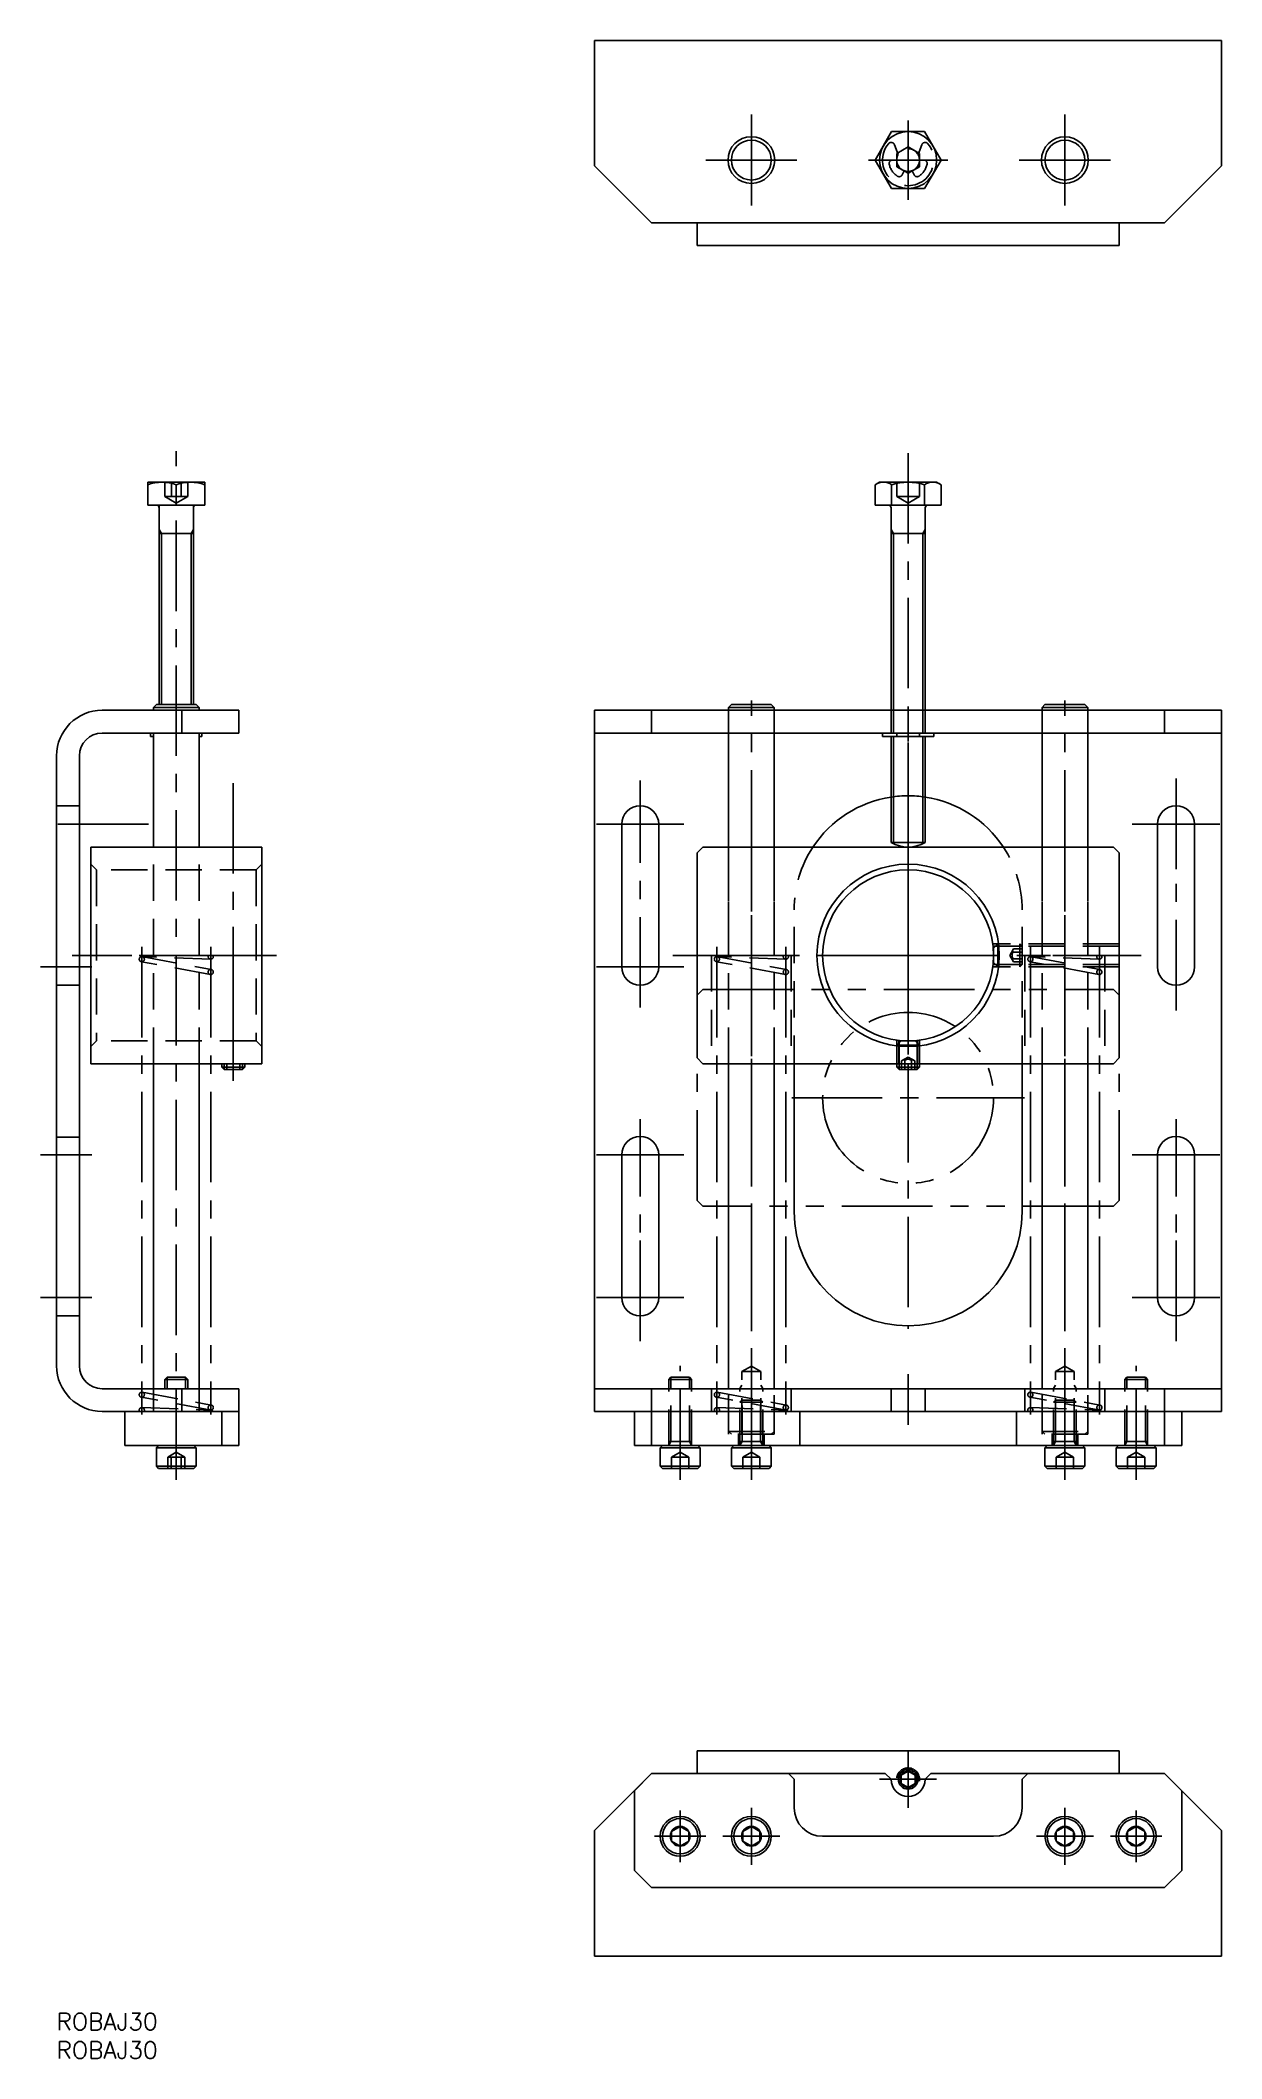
# Model space of a CAD drawing. Extents: x -3 to 204, y -8 to 346.
import ezdxf

# ---------------------------------------------------------------- set-up
doc = ezdxf.new("R2010")
doc.units = 0
doc.header["$LTSCALE"] = 0.5
for name, pattern in [('CENTER', [50.8, 31.75, -6.35, 6.35, -6.35]), ('DASHED', [19.05, 12.7, -6.35]), ('PHANTOM', [63.5, 31.75, -6.35, 6.35, -6.35, 6.35, -6.35])]:
    doc.linetypes.add(name, pattern=pattern)
for name, color, linetype in [('MSM_CENTER', 1, 'CENTER'), ('MSM_CONTINUOUS', 7, 'CONTINUOUS'), ('MSM_DASHED', 4, 'DASHED'), ('MSM_IMAGINARY', 6, 'PHANTOM'), ('MSM_NARROW', 5, 'CONTINUOUS'), ('MSM_PART_NUMBER', 7, 'CONTINUOUS')]:
    doc.layers.add(name, color=color, linetype=linetype)
doc.styles.get("Standard").update_dxf_attribs({"font": 'txt.shx', "height": 3, "bigfont": 'bigfont.shx'})

# ---------------------------------------------------------------- blocks, each defined once
blk = doc.blocks.new('*U4')
at = {"layer": 'MSM_PART_NUMBER'}
blk.add_text('ROBAJ30', height=3, dxfattribs=at).set_placement((0, -3))
blk = doc.blocks.new('*U5')
at = {"layer": 'MSM_PART_NUMBER'}
blk.add_text('ROBAJ30', height=3, dxfattribs=at).set_placement((0, -8))

msp = doc.modelspace()

# ---------------------------------------------------------------- linework, layer by layer
at = {"layer": 'MSM_CENTER'}
for p, q in [((121.89, 325.04), (121.89, 333.04)), ((176.89, 325.04), (176.89, 333.04)), ((149.39, 331.99), (149.39, 318.08)), ((149.39, 319.54), (149.39, 329.25)), ((121.89, 325.04), (113.89, 325.04)), ((121.89, 325.04), (129.89, 325.04)), ((121.89, 325.04), (121.89, 317.04)), ((156.34, 325.04), (142.44, 325.04)), ((154.89, 325.04), (143.89, 325.04)), ((144.39, 325.04), (147.66, 325.04)), ((149.39, 320.04), (149.39, 323.31)), ((176.89, 325.04), (168.89, 325.04)), ((176.89, 325.04), (184.89, 325.04)), ((176.89, 325.04), (176.89, 317.04)), ((21, 93.53), (21, 273.99)), ((149.39, 273.65), (149.39, 203.27)), ((121.89, 100.53), (121.89, 230.21)), ((176.89, 100.53), (176.89, 230.21)), ((149.39, 226), (149.39, 223.06)), ((102.39, 176.36), (102.39, 216.2)), ((196.39, 216.53), (196.39, 200.53)), ((31, 215.75), (31, 165.08)), ((102.39, 208.53), (102.39, 214.78)), ((149.39, 215.75), (149.39, 165.08)), ((196.39, 208.53), (196.39, 214.78)), ((121.89, 209.1), (121.89, 162.52)), ((176.89, 209.1), (176.89, 162.52)), ((16.1, 208.53), (-2.85, 208.53)), ((94.72, 208.53), (110.06, 208.53)), ((102.39, 208.53), (102.39, 202.28)), ((149.39, 185.53), (149.39, 206.32)), ((188.72, 208.53), (204.06, 208.53)), ((196.39, 208.53), (196.39, 202.28)), ((196.39, 175.86), (196.39, 201.2)), ((31, 190.53), (31, 180.53)), ((31, 190.53), (31, 180.53)), ((38.59, 185.53), (2.76, 185.53)), ((149.39, 185.53), (106.75, 185.53)), ((121.89, 186.45), (121.89, 105.72)), ((149.39, 185.53), (133.89, 185.53)), ((149.39, 185.53), (149.39, 162.87)), ((149.39, 185.53), (190.25, 185.53)), ((176.89, 186.45), (176.89, 105.72)), ((6.17, 183.53), (-2.85, 183.53)), ((94.72, 183.53), (110.06, 183.53)), ((31, 176.41), (31, 163.53)), ((149.39, 165.08), (149.39, 120.04)), ((128.96, 160.53), (169.82, 160.53)), ((102.39, 150.53), (102.39, 156.78)), ((102.39, 117.86), (102.39, 156.78)), ((196.39, 150.53), (196.39, 156.78)), ((196.39, 117.86), (196.39, 156.78)), ((6.17, 150.53), (-2.85, 150.53)), ((94.72, 150.53), (110.06, 150.53)), ((188.72, 150.53), (204.06, 150.53)), ((102.39, 135.53), (102.39, 129.28)), ((196.39, 135.53), (196.39, 129.28)), ((6.17, 125.53), (-2.85, 125.53)), ((94.72, 125.53), (110.06, 125.53)), ((188.72, 125.53), (204.06, 125.53)), ((109.39, 93.53), (109.39, 113.53)), ((121.89, 93.53), (121.89, 116.53)), ((176.89, 93.53), (176.89, 116.53)), ((189.39, 93.53), (189.39, 113.53)), ((149.39, 112.06), (149.39, 103.16)), ((109.39, 106.34), (109.39, 98.62)), ((121.89, 106.6), (121.89, 98.29)), ((189.39, 106.34), (189.39, 98.62)), ((26.5, 99.53), (15.5, 99.53)), ((114.89, 99.53), (103.89, 99.53)), ((127.39, 99.53), (116.39, 99.53)), ((182.39, 99.53), (171.39, 99.53)), ((194.89, 99.53), (183.89, 99.53)), ((149.39, 46), (149.39, 36)), ((144.39, 41), (154.39, 41)), ((109.39, 35.52), (109.39, 26.48)), ((121.89, 36), (121.89, 26)), ((176.89, 36), (176.89, 26)), ((189.39, 35.52), (189.39, 26.48)), ((113.91, 31), (104.87, 31)), ((126.89, 31), (116.89, 31)), ((144.39, 31), (147.66, 31)), ((181.89, 31), (171.89, 31)), ((193.91, 31), (184.87, 31))]:
    msp.add_line(p, q, dxfattribs=at)
at = {"layer": 'MSM_CENTER', "color": 1, "linetype": 'CENTER'}
for p, q in [((14.95, 187), (14.95, 104.99)), ((27.05, 187), (27.05, 104.99)), ((115.84, 187), (115.84, 104.99)), ((127.94, 187), (127.94, 104.99)), ((170.84, 187), (170.84, 104.99)), ((182.94, 187), (182.94, 104.99))]:
    msp.add_line(p, q, dxfattribs=at)
at = {"layer": 'MSM_CONTINUOUS'}
for p, q in [((94.39, 346.04), (204.39, 346.04)), ((94.39, 324.04), (94.39, 346.04)), ((204.39, 346.04), (204.39, 324.04)), ((146.5, 330.04), (143.62, 325.04)), ((152.28, 330.04), (146.5, 330.04)), ((155.16, 325.04), (152.28, 330.04)), ((149.39, 327.35), (147.39, 326.19)), ((147.39, 326.19), (147.39, 323.88)), ((151.39, 326.19), (149.39, 327.35)), ((151.39, 323.88), (151.39, 326.19)), ((104.39, 314.04), (94.39, 324.04)), ((143.62, 325.04), (146.5, 320.04)), ((147.39, 323.88), (149.39, 322.73)), ((149.39, 322.73), (151.39, 323.88)), ((152.28, 320.04), (155.16, 325.04)), ((204.39, 324.04), (194.39, 314.04)), ((146.5, 320.04), (152.28, 320.04)), ((104.39, 314.04), (194.39, 314.04)), ((112.39, 310.04), (112.39, 314.04)), ((186.39, 314.04), (186.39, 310.04)), ((112.39, 310.04), (186.39, 310.04)), ((16, 268.53), (26, 268.53)), ((16, 264.53), (16, 268.53)), ((21, 268.09), (21, 264.53)), ((26, 268.53), (26, 264.53)), ((144.39, 268.53), (143.62, 268.09)), ((143.62, 268.09), (143.62, 264.53)), ((144.39, 268.53), (154.39, 268.53)), ((146.5, 268.09), (146.5, 264.53)), ((152.28, 268.09), (152.28, 264.53)), ((154.39, 268.53), (155.16, 268.09)), ((155.16, 268.09), (155.16, 264.53)), ((16, 264.53), (26, 264.53)), ((18, 264.53), (18, 229.53)), ((24, 264.53), (24, 229.53)), ((143.62, 264.53), (155.16, 264.53)), ((146.39, 264.03), (146.39, 228.53)), ((152.39, 264.03), (152.39, 228.53)), ((18, 259.53), (24, 259.53)), ((146.39, 259.53), (152.39, 259.53)), ((8, 228.53), (32, 228.53)), ((17, 229.03), (17.5, 229.53)), ((17, 229.03), (25, 229.03)), ((17, 228.53), (17, 229.03)), ((17.5, 229.53), (24.5, 229.53)), ((24, 228.53), (18, 228.53)), ((19.25, 229.53), (19.25, 229.53)), ((21, 229.53), (21, 229.53)), ((22, 228.53), (22, 224.53)), ((24.5, 229.53), (25, 229.03)), ((25, 228.53), (25, 229.03)), ((32, 228.53), (32, 224.53)), ((94.39, 228.53), (94.39, 105.53)), ((204.39, 228.53), (94.39, 228.53)), ((104.39, 228.53), (104.39, 224.53)), ((117.89, 229.03), (118.39, 229.53)), ((117.89, 229.03), (125.89, 229.03)), ((117.89, 228.53), (117.89, 229.03)), ((118.39, 229.53), (125.39, 229.53)), ((120.14, 229.53), (120.14, 229.53)), ((121.89, 229.53), (121.89, 229.53)), ((125.39, 229.53), (125.89, 229.03)), ((125.89, 228.53), (125.89, 229.03)), ((152.39, 228.53), (146.39, 228.53)), ((172.89, 229.03), (173.39, 229.53)), ((172.89, 229.03), (180.89, 229.03)), ((172.89, 228.53), (172.89, 229.03)), ((173.39, 229.53), (180.39, 229.53)), ((175.14, 229.53), (175.14, 229.53)), ((176.89, 229.53), (176.89, 229.53)), ((180.39, 229.53), (180.89, 229.03)), ((180.89, 228.53), (180.89, 229.03)), ((194.39, 228.53), (194.39, 224.53)), ((204.39, 228.53), (204.39, 105.53)), ((8, 224.53), (32, 224.53)), ((16.49, 224.53), (16.49, 223.93)), ((16.49, 223.93), (17, 223.93)), ((17, 204.53), (17, 224.53)), ((25, 204.53), (25, 224.53)), ((25.5, 223.93), (25, 223.93)), ((25.5, 224.53), (25.5, 223.93)), ((204.39, 224.53), (94.39, 224.53)), ((117.89, 204.53), (117.89, 224.53)), ((125.89, 204.53), (125.89, 224.53)), ((144.89, 224.53), (144.89, 223.93)), ((144.89, 223.93), (153.89, 223.93)), ((146.39, 223.93), (146.39, 205.34)), ((152.39, 223.93), (152.39, 205.34)), ((153.89, 224.53), (153.89, 223.93)), ((172.89, 204.53), (172.89, 224.53)), ((180.89, 204.53), (180.89, 224.53)), ((0, 113.53), (0, 220.53)), ((4, 113.52), (4, 220.53)), ((99.14, 208.53), (99.14, 183.53)), ((105.64, 208.53), (105.64, 183.53)), ((193.14, 208.53), (193.14, 183.53)), ((199.64, 208.53), (199.64, 183.53)), ((6, 204.53), (6, 166.53)), ((36, 204.53), (6, 204.53)), ((36, 166.53), (36, 204.53)), ((36, 166.53), (36, 204.53)), ((112.39, 203.53), (113.39, 204.53)), ((112.39, 167.53), (112.39, 203.53)), ((113.39, 204.53), (185.39, 204.53)), ((146.39, 205.34), (152.39, 205.34)), ((186.39, 203.53), (185.39, 204.53)), ((186.39, 167.53), (186.39, 203.53)), ((36, 166.53), (6, 166.53)), ((17, 109.52), (17, 166.53)), ((25, 109.52), (25, 166.53)), ((29, 165.93), (29, 166.53)), ((29.4, 165.53), (29.4, 166.53)), ((29.85, 166.53), (29.85, 165.53)), ((31, 165.53), (31, 166.53)), ((32.15, 166.53), (32.15, 165.53)), ((32.6, 165.53), (32.6, 166.53)), ((33, 165.93), (33, 166.53)), ((113.39, 166.53), (112.39, 167.53)), ((185.39, 166.53), (113.39, 166.53)), ((117.89, 109.52), (117.89, 166.53)), ((125.89, 109.52), (125.89, 166.53)), ((129.39, 166.53), (129.39, 140.53)), ((147.39, 165.93), (147.39, 166.53)), ((147.79, 165.53), (147.79, 166.53)), ((148.24, 166.53), (148.24, 165.53)), ((148.81, 165.53), (148.81, 166.53)), ((149.97, 165.53), (149.97, 166.53)), ((150.55, 166.53), (150.55, 165.53)), ((150.99, 165.53), (150.99, 166.53)), ((151.39, 165.93), (151.39, 166.53)), ((169.39, 166.53), (169.39, 140.53)), ((172.89, 109.52), (172.89, 166.53)), ((180.89, 109.52), (180.89, 166.53)), ((186.39, 167.53), (185.39, 166.53)), ((29, 165.93), (33, 165.93)), ((29, 165.93), (29.4, 165.53)), ((29.4, 165.53), (32.6, 165.53)), ((33, 165.93), (32.6, 165.53)), ((147.39, 165.93), (151.39, 165.93)), ((147.39, 165.93), (147.79, 165.53)), ((147.79, 165.53), (150.99, 165.53)), ((151.39, 165.93), (150.99, 165.53)), ((99.14, 150.53), (99.14, 125.53)), ((105.64, 150.53), (105.64, 125.53)), ((193.14, 150.53), (193.14, 125.53)), ((199.64, 150.53), (199.64, 125.53)), ((19, 111.15), (19.38, 111.53)), ((19, 109.52), (19, 111.15)), ((23, 111.15), (19, 111.15)), ((22.62, 111.53), (19.38, 111.53)), ((22.62, 111.53), (23, 111.15)), ((23, 109.52), (23, 111.15)), ((107.39, 111.15), (107.77, 111.53)), ((107.39, 109.52), (107.39, 111.15)), ((111.39, 111.15), (107.39, 111.15)), ((111.01, 111.53), (107.77, 111.53)), ((111.01, 111.53), (111.39, 111.15)), ((111.39, 109.52), (111.39, 111.15)), ((187.77, 111.53), (187.39, 111.15)), ((187.39, 109.52), (187.39, 111.15)), ((187.39, 111.15), (191.39, 111.15)), ((187.77, 111.53), (191.01, 111.53)), ((191.39, 111.15), (191.01, 111.53)), ((191.39, 109.52), (191.39, 111.15)), ((8, 109.52), (32, 109.52)), ((22, 109.52), (22, 105.53)), ((32, 109.52), (32, 99.53)), ((204.39, 109.52), (94.39, 109.52)), ((104.39, 109.52), (104.39, 99.53)), ((146.39, 109.52), (146.39, 105.53)), ((152.39, 109.52), (152.39, 105.53)), ((194.39, 109.52), (194.39, 99.53)), ((8, 105.53), (32, 105.53)), ((12, 105.53), (12, 99.53)), ((29, 105.53), (29, 99.53)), ((204.39, 105.53), (94.39, 105.53)), ((101.39, 99.53), (101.39, 105.53)), ((130.39, 105.53), (130.39, 99.53)), ((168.39, 105.53), (168.39, 99.53)), ((197.39, 99.53), (197.39, 105.53)), ((12, 99.53), (32, 99.53)), ((17.9, 99.53), (17.5, 99.13)), ((17.5, 99.13), (24.5, 99.13)), ((17.5, 95.93), (17.5, 99.13)), ((24.5, 99.13), (24.1, 99.53)), ((24.5, 95.93), (24.5, 99.13)), ((101.39, 99.53), (197.39, 99.53)), ((106.29, 99.53), (105.89, 99.13)), ((105.89, 99.13), (112.89, 99.13)), ((105.89, 95.93), (105.89, 99.13)), ((112.89, 99.13), (112.49, 99.53)), ((112.89, 95.93), (112.89, 99.13)), ((118.79, 99.53), (118.39, 99.13)), ((118.39, 99.13), (125.39, 99.13)), ((118.39, 95.93), (118.39, 99.13)), ((125.39, 99.13), (124.99, 99.53)), ((125.39, 95.93), (125.39, 99.13)), ((173.79, 99.53), (173.39, 99.13)), ((173.39, 99.13), (180.39, 99.13)), ((173.39, 95.93), (173.39, 99.13)), ((180.39, 99.13), (179.99, 99.53)), ((180.39, 95.93), (180.39, 99.13)), ((186.29, 99.53), (185.89, 99.13)), ((185.89, 99.13), (192.89, 99.13)), ((185.89, 95.93), (185.89, 99.13)), ((192.89, 99.13), (192.49, 99.53)), ((192.89, 95.93), (192.89, 99.13)), ((17.5, 95.93), (24.5, 95.93)), ((17.9, 95.53), (17.5, 95.93)), ((24.5, 95.93), (24.1, 95.53)), ((105.89, 95.93), (112.89, 95.93)), ((106.29, 95.53), (105.89, 95.93)), ((112.89, 95.93), (112.49, 95.53)), ((118.39, 95.93), (125.39, 95.93)), ((118.79, 95.53), (118.39, 95.93)), ((125.39, 95.93), (124.99, 95.53)), ((173.39, 95.93), (180.39, 95.93)), ((173.79, 95.53), (173.39, 95.93)), ((180.39, 95.93), (179.99, 95.53)), ((185.89, 95.93), (192.89, 95.93)), ((186.29, 95.53), (185.89, 95.93)), ((192.89, 95.93), (192.49, 95.53)), ((17.9, 95.53), (24.1, 95.53)), ((106.29, 95.53), (112.49, 95.53)), ((118.79, 95.53), (124.99, 95.53)), ((173.79, 95.53), (179.99, 95.53)), ((186.29, 95.53), (192.49, 95.53)), ((112.39, 42), (112.39, 46)), ((112.39, 46), (186.39, 46)), ((186.39, 46), (186.39, 42)), ((104.39, 42), (94.39, 32)), ((101.39, 39), (104.39, 42)), ((101.39, 25), (101.39, 39)), ((104.39, 42), (145.39, 42)), ((128.39, 42), (104.39, 42)), ((129.39, 41), (128.39, 42)), ((129.39, 36), (129.39, 41)), ((146.39, 41), (145.39, 42)), ((149.39, 42.44), (148.14, 41.72)), ((148.14, 41.72), (148.14, 40.28)), ((148.14, 40.28), (149.39, 39.56)), ((150.64, 41.72), (149.39, 42.44)), ((149.39, 39.56), (150.64, 40.28)), ((150.64, 40.28), (150.64, 41.72)), ((152.39, 41), (153.37, 42)), ((153.37, 42), (194.39, 42)), ((169.39, 41), (170.39, 42)), ((169.39, 36), (169.39, 41)), ((194.39, 42), (170.39, 42)), ((204.39, 32), (194.39, 42)), ((197.39, 39), (194.39, 42)), ((197.39, 25), (197.39, 39)), ((94.39, 32), (94.39, 10)), ((109.39, 32.73), (107.89, 31.87)), ((107.89, 31.87), (107.89, 30.13)), ((110.89, 31.87), (109.39, 32.73)), ((110.89, 30.13), (110.89, 31.87)), ((121.89, 32.73), (120.39, 31.87)), ((120.39, 31.87), (120.39, 30.13)), ((123.39, 31.87), (121.89, 32.73)), ((123.39, 30.13), (123.39, 31.87)), ((176.89, 32.73), (175.39, 31.87)), ((175.39, 31.87), (175.39, 30.13)), ((178.39, 31.87), (176.89, 32.73)), ((178.39, 30.13), (178.39, 31.87)), ((189.39, 32.73), (187.89, 31.87)), ((187.89, 31.87), (187.89, 30.13)), ((190.89, 31.87), (189.39, 32.73)), ((190.89, 30.13), (190.89, 31.87)), ((204.39, 10), (204.39, 32)), ((107.89, 30.13), (109.39, 29.27)), ((109.39, 29.27), (110.89, 30.13)), ((120.39, 30.13), (121.89, 29.27)), ((121.89, 29.27), (123.39, 30.13)), ((164.39, 31), (134.39, 31)), ((175.39, 30.13), (176.89, 29.27)), ((176.89, 29.27), (178.39, 30.13)), ((187.89, 30.13), (189.39, 29.27)), ((189.39, 29.27), (190.89, 30.13)), ((104.39, 22), (101.39, 25)), ((194.39, 22), (197.39, 25)), ((194.39, 22), (104.39, 22)), ((94.39, 10), (204.39, 10))]:
    msp.add_line(p, q, dxfattribs=at)
for centre, radius in [((149.39, 325.04), 5), ((121.89, 325.04), 4.1), ((121.89, 325.04), 3.5), ((176.89, 325.04), 4.1), ((176.89, 325.04), 3.5), ((149.39, 185.53), 16), ((149.39, 185.53), 15), ((149.39, 41), 1.73), ((149.39, 41), 1.44), ((109.39, 31), 3.5), ((109.39, 31), 3.1), ((109.39, 31), 1.73), ((121.89, 31), 3.5), ((121.89, 31), 3.1), ((121.89, 31), 1.73), ((176.89, 31), 3.5), ((176.89, 31), 3.1), ((176.89, 31), 1.73), ((189.39, 31), 3.5), ((189.39, 31), 3.1), ((189.39, 31), 1.73)]:
    msp.add_circle(centre, radius, dxfattribs=at)
for centre, radius, start, end in [((18.5, 261.31), 7.22, 69.7438, 110.2562), ((23.5, 261.31), 7.22, 69.7438, 110.2562), ((145.06, 265.98), 2.56, 55.6073, 124.3926), ((149.39, 258.98), 9.55, 72.412, 107.588), ((153.72, 265.98), 2.56, 55.6074, 124.3927), ((17.5, 264.03), 0.5, 0, 90), ((24.5, 264.03), 0.5, 90, 180), ((145.89, 264.03), 0.5, 0, 90), ((152.89, 264.03), 0.5, 90, 180), ((8, 220.53), 8, 90, 180), ((8, 220.53), 4, 90, 180), ((149.39, 193.53), 20, 98.6269, 146.633), ((149.39, 193.53), 20, 33.367, 81.3731), ((102.39, 208.53), 3.25, 0, 180), ((196.39, 208.53), 3.25, 0, 180), ((149.39, 210.53), 6, 240, 300), ((149.39, 210.53), 6, 240, 300), ((102.39, 183.53), 3.25, 180, 0), ((102.39, 183.53), 3.25, 180, 0), ((196.39, 183.53), 3.25, 180, 0), ((196.39, 183.53), 3.25, 180, 0), ((102.39, 150.53), 3.25, 0, 180), ((196.39, 150.53), 3.25, 0, 180), ((149.39, 140.53), 20, 180, 0), ((102.39, 125.53), 3.25, 180, 0), ((102.39, 125.53), 3.25, 180, 0), ((196.39, 125.53), 3.25, 180, 0), ((196.39, 125.53), 3.25, 180, 0), ((8, 113.53), 8, 180, 270), ((8, 113.52), 4, 180, 270), ((149.39, 41), 3, 180, 0), ((134.39, 36), 5, 180, 270), ((164.39, 36), 5, 270, 0)]:
    msp.add_arc(centre, radius, start, end, dxfattribs=at)
at = {"layer": 'MSM_DASHED'}
for p, q in [((147.64, 326), (147.01, 327.72)), ((151.14, 326), (151.78, 327.72)), ((151.3, 326.43), (151.3, 326.43)), ((151.46, 326.86), (151.46, 326.86)), ((147.39, 325.04), (146.66, 325.04)), ((148.36, 322.46), (148.69, 323.16)), ((150.09, 323.16), (150.42, 322.46)), ((152.13, 325.04), (151.39, 325.04)), ((19, 268.53), (19, 266.03)), ((19, 266.03), (23, 266.03)), ((19, 266.03), (21, 264.88)), ((20.14, 266.03), (20.14, 268.53)), ((23, 266.03), (21, 264.88)), ((21.88, 266.03), (21.88, 268.53)), ((23, 268.53), (23, 266.03)), ((147.39, 268.53), (147.39, 266.03)), ((147.39, 266.03), (151.39, 266.03)), ((147.39, 266.03), (149.39, 264.88)), ((149.39, 268.53), (149.39, 266.03)), ((151.39, 266.03), (149.39, 264.88)), ((151.39, 268.53), (151.39, 266.03)), ((117.89, 224.53), (117.89, 228.53)), ((125.89, 224.53), (125.89, 228.53)), ((146.39, 228.53), (146.39, 224.53)), ((146.8, 228.53), (146.8, 224.53)), ((151.98, 228.53), (151.98, 224.53)), ((152.39, 228.53), (152.39, 224.53)), ((172.89, 224.53), (172.89, 228.53)), ((180.89, 224.53), (180.89, 228.53)), ((147.39, 223.93), (147.39, 224.53)), ((151.39, 223.93), (151.39, 224.53)), ((4, 211.78), (0, 211.78)), ((17, 166.53), (17, 204.53)), ((25, 166.53), (25, 204.53)), ((117.89, 166.53), (117.89, 204.53)), ((117.89, 204.53), (117.89, 185.53)), ((125.89, 166.53), (125.89, 204.53)), ((125.89, 204.53), (125.89, 185.53)), ((172.89, 166.53), (172.89, 204.53)), ((172.89, 204.53), (172.89, 185.53)), ((180.89, 166.53), (180.89, 204.53)), ((180.89, 204.53), (180.89, 185.53)), ((7, 200.53), (6, 201.53)), ((7, 200.53), (7, 170.53)), ((35, 200.53), (7, 200.53)), ((35, 200.53), (36, 201.53)), ((35, 200.53), (35, 170.53)), ((129.39, 190.53), (129.39, 166.53)), ((169.39, 190.53), (169.39, 166.53)), ((14.5, 185.53), (27.5, 185.53)), ((27.44, 185.53), (14.56, 185.53)), ((14.88, 185.31), (27.12, 183.05)), ((26.98, 182.16), (14.88, 184.41)), ((27.04, 184.86), (14.94, 185.31)), ((114.89, 185.53), (114.89, 166.53)), ((128.89, 185.53), (114.89, 185.53)), ((115.39, 185.53), (128.39, 185.53)), ((128.33, 185.53), (115.45, 185.53)), ((115.77, 185.31), (128.01, 183.05)), ((127.87, 182.16), (115.77, 184.41)), ((127.93, 184.86), (115.83, 185.31)), ((128.89, 185.53), (128.89, 166.53)), ((186.39, 187.53), (164.26, 187.53)), ((186.39, 187.15), (164.3, 187.15)), ((164.39, 186.78), (165.14, 187.53)), ((164.39, 184.28), (164.39, 186.78)), ((164.39, 184.28), (165.14, 183.53)), ((169.39, 187.13), (164.74, 187.13)), ((165.14, 183.53), (165.14, 187.53)), ((167.89, 186.69), (167.22, 185.53)), ((167.89, 184.38), (167.22, 185.53)), ((167.89, 186.69), (169.39, 186.69)), ((169.39, 186.11), (167.89, 186.11)), ((169.39, 184.95), (167.89, 184.95)), ((167.89, 184.38), (169.39, 184.38)), ((168.99, 183.53), (168.99, 187.53)), ((168.99, 187.53), (169.39, 187.13)), ((169.39, 183.93), (169.39, 187.13)), ((169.89, 185.53), (169.89, 166.53)), ((183.89, 185.53), (169.89, 185.53)), ((183.39, 185.53), (170.39, 185.53)), ((183.33, 185.53), (170.45, 185.53)), ((170.77, 185.31), (183.01, 183.05)), ((182.87, 182.16), (170.77, 184.41)), ((182.93, 184.86), (170.83, 185.31)), ((183.89, 185.53), (183.89, 166.53)), ((186.39, 183.53), (164.26, 183.53)), ((186.39, 183.91), (164.3, 183.91)), ((169.39, 183.93), (164.74, 183.93)), ((168.99, 183.53), (169.39, 183.93)), ((4, 180.28), (0, 180.28)), ((7, 170.53), (6, 169.53)), ((35, 170.53), (7, 170.53)), ((35, 170.53), (36, 169.53)), ((147.39, 166.53), (147.39, 170.67)), ((148.14, 170.53), (147.39, 169.78)), ((147.77, 166.53), (147.77, 170.62)), ((147.79, 166.53), (147.79, 170.18)), ((148.14, 170.53), (150.64, 170.53)), ((150.64, 170.53), (151.39, 169.78)), ((150.99, 166.53), (150.99, 170.18)), ((151.01, 166.53), (151.01, 170.62)), ((151.39, 166.53), (151.39, 170.67)), ((147.39, 169.78), (151.39, 169.78)), ((148.24, 167.03), (149.39, 167.7)), ((148.24, 167.03), (148.24, 166.53)), ((148.81, 166.53), (148.81, 167.03)), ((150.55, 167.03), (149.39, 167.7)), ((149.97, 166.53), (149.97, 167.03)), ((150.55, 167.03), (150.55, 166.53)), ((4, 153.66), (0, 153.66)), ((4, 122.28), (0, 122.28)), ((120.24, 112.53), (121.89, 113.48)), ((123.54, 112.53), (121.89, 113.48)), ((175.24, 112.53), (176.89, 113.48)), ((178.54, 112.53), (176.89, 113.48)), ((119.89, 109.53), (120.24, 110.14)), ((120.24, 101.53), (120.24, 112.53)), ((123.54, 112.53), (120.24, 112.53)), ((123.54, 101.53), (123.54, 112.53)), ((123.89, 109.53), (123.54, 110.14)), ((174.89, 109.53), (175.24, 110.14)), ((175.24, 101.53), (175.24, 112.53)), ((178.54, 112.53), (175.24, 112.53)), ((178.54, 101.53), (178.54, 112.53)), ((178.89, 109.53), (178.54, 110.14)), ((27.12, 105.75), (14.88, 108.01)), ((15.02, 108.9), (27.12, 106.65)), ((17, 105.53), (17, 109.52)), ((25, 105.53), (25, 109.52)), ((107.39, 99.53), (107.39, 109.52)), ((107.77, 100.23), (107.77, 109.52)), ((111.01, 100.23), (111.01, 109.52)), ((111.39, 99.53), (111.39, 109.52)), ((114.89, 109.52), (114.89, 105.53)), ((128.01, 105.75), (115.77, 108.01)), ((115.91, 108.9), (128.01, 106.65)), ((117.89, 102.03), (117.89, 109.52)), ((119.89, 99.53), (119.89, 109.52)), ((120.27, 107.53), (119.89, 107.15)), ((119.89, 107.15), (123.89, 107.15)), ((120.27, 100.23), (120.27, 107.53)), ((120.27, 107.53), (123.51, 107.53)), ((123.51, 100.23), (123.51, 107.53)), ((123.89, 107.15), (123.51, 107.53)), ((123.89, 99.53), (123.89, 109.52)), ((125.89, 102.03), (125.89, 109.52)), ((128.89, 109.52), (128.89, 105.53)), ((169.89, 109.52), (169.89, 105.53)), ((183.01, 105.75), (170.77, 108.01)), ((170.91, 108.9), (183.01, 106.65)), ((172.89, 102.03), (172.89, 109.52)), ((174.89, 99.53), (174.89, 109.52)), ((175.27, 107.53), (174.89, 107.15)), ((174.89, 107.15), (178.89, 107.15)), ((175.27, 100.23), (175.27, 107.53)), ((175.27, 107.53), (178.51, 107.53)), ((178.51, 100.23), (178.51, 107.53)), ((178.89, 107.15), (178.51, 107.53)), ((178.89, 99.53), (178.89, 109.52)), ((180.89, 102.03), (180.89, 109.52)), ((183.89, 109.52), (183.89, 105.53)), ((187.39, 99.53), (187.39, 109.52)), ((187.77, 100.23), (187.77, 109.52)), ((191.01, 100.23), (191.01, 109.52)), ((191.39, 99.53), (191.39, 109.52)), ((14.96, 106.21), (27.06, 105.76)), ((115.85, 106.21), (127.95, 105.76)), ((117.89, 105.53), (117.89, 101.53)), ((125.89, 105.53), (125.89, 101.53)), ((170.85, 106.21), (182.95, 105.76)), ((172.89, 105.53), (172.89, 101.53)), ((180.89, 105.53), (180.89, 101.53)), ((111.39, 100.23), (107.39, 100.23)), ((107.77, 100.23), (107.39, 99.58)), ((111.01, 100.23), (111.39, 99.58)), ((117.89, 102.03), (125.89, 102.03)), ((117.89, 102.03), (118.39, 101.53)), ((125.89, 101.53), (117.89, 101.53)), ((119.64, 99.53), (119.64, 101.53)), ((119.89, 100.23), (123.89, 100.23)), ((120.27, 100.23), (119.89, 99.58)), ((123.51, 100.23), (123.89, 99.58)), ((124.14, 99.53), (124.14, 101.53)), ((125.39, 101.53), (125.89, 102.03)), ((172.89, 102.03), (180.89, 102.03)), ((172.89, 102.03), (173.39, 101.53)), ((180.89, 101.53), (172.89, 101.53)), ((174.64, 99.53), (174.64, 101.53)), ((174.89, 100.23), (178.89, 100.23)), ((175.27, 100.23), (174.89, 99.58)), ((178.51, 100.23), (178.89, 99.58)), ((179.14, 99.53), (179.14, 101.53)), ((180.39, 101.53), (180.89, 102.03)), ((187.39, 100.23), (191.39, 100.23)), ((187.77, 100.23), (187.39, 99.58)), ((191.01, 100.23), (191.39, 99.58)), ((19.5, 97.53), (21, 98.4)), ((19.5, 95.53), (19.5, 97.53)), ((22.5, 97.53), (19.5, 97.53)), ((20.13, 95.53), (20.13, 97.53)), ((22.5, 97.53), (21, 98.4)), ((21.87, 95.53), (21.87, 97.53)), ((22.5, 95.53), (22.5, 97.53)), ((107.89, 97.53), (109.39, 98.4)), ((107.89, 95.53), (107.89, 97.53)), ((110.89, 97.53), (107.89, 97.53)), ((110.89, 97.53), (109.39, 98.4)), ((109.39, 95.53), (109.39, 97.53)), ((110.89, 95.53), (110.89, 97.53)), ((120.39, 97.53), (121.89, 98.4)), ((120.39, 95.53), (120.39, 97.53)), ((123.39, 97.53), (120.39, 97.53)), ((123.39, 97.53), (121.89, 98.4)), ((121.89, 95.53), (121.89, 97.53)), ((123.39, 95.53), (123.39, 97.53)), ((175.39, 97.53), (176.89, 98.4)), ((175.39, 95.53), (175.39, 97.53)), ((178.39, 97.53), (175.39, 97.53)), ((178.39, 97.53), (176.89, 98.4)), ((176.89, 95.53), (176.89, 97.53)), ((178.39, 95.53), (178.39, 97.53)), ((187.89, 97.53), (189.39, 98.4)), ((187.89, 95.53), (187.89, 97.53)), ((190.89, 97.53), (187.89, 97.53)), ((190.89, 97.53), (189.39, 98.4)), ((189.39, 95.53), (189.39, 97.53)), ((190.89, 95.53), (190.89, 97.53))]:
    msp.add_line(p, q, dxfattribs=at)
for centre, radius in [((149.39, 325.04), 2), ((14.95, 184.86), 0.45), ((115.84, 184.86), 0.45), ((170.84, 184.86), 0.45), ((27.05, 182.61), 0.45), ((127.94, 182.61), 0.45), ((182.94, 182.61), 0.45), ((14.95, 108.46), 0.45), ((27.05, 106.21), 0.45), ((115.84, 108.46), 0.45), ((127.94, 106.21), 0.45), ((170.84, 108.46), 0.45), ((182.94, 106.21), 0.45)]:
    msp.add_circle(centre, radius, dxfattribs=at)
for centre, radius, start, end in [((149.39, 325.04), 4.5, 140.3555, 39.6445), ((146.41, 327.5), 0.632, 20.2788, 140.3555), ((149.39, 325.04), 2, 151.045, 180), ((149.39, 325.04), 2, 360, 28.955), ((152.37, 327.5), 0.632, 39.6445, 159.7212), ((146.66, 324.44), 0.6, 90, 192.3736), ((149.39, 325.04), 3.4, 192.3736, 235.8148), ((147.82, 322.72), 0.6, 235.8148, 334.6799), ((149.39, 325.04), 2, 249.5127, 290.4873), ((150.96, 322.72), 0.6, 205.3201, 304.1852), ((149.39, 325.04), 3.4, 304.1852, 347.6264), ((152.13, 324.44), 0.6, 347.6264, 90), ((149.39, 193.53), 20, 81.3731, 98.6269), ((149.39, 193.53), 20, 146.633, 180), ((149.39, 193.53), 20, 360, 33.367), ((14.95, 185.76), 0.45, 210, 330), ((27.05, 185.31), 0.45, 150, 30), ((115.84, 185.76), 0.45, 210, 330), ((127.94, 185.31), 0.45, 150, 30), ((168.35, 185.53), 0.736, 128.3279, 231.6721), ((168.35, 186.69), 0.736, 207.5152, 231.6721), ((168.35, 184.38), 0.736, 128.3279, 152.4848), ((170.84, 185.76), 0.45, 210, 330), ((182.94, 185.31), 0.45, 150, 30), ((148.24, 166.58), 0.736, 38.3279, 62.4848), ((149.39, 166.58), 0.736, 38.3279, 141.6721), ((150.55, 166.58), 0.736, 117.5152, 141.6721), ((14.95, 105.76), 0.45, 330, 210), ((27.05, 105.31), 0.45, 30, 150), ((115.84, 105.76), 0.45, 330, 210), ((127.94, 105.31), 0.45, 30, 150), ((170.84, 105.76), 0.45, 330, 210), ((182.94, 105.31), 0.45, 30, 150), ((149.39, 41), 2, 350, 260)]:
    msp.add_arc(centre, radius, start, end, dxfattribs=at)
at = {"layer": 'MSM_IMAGINARY'}
for p, q in [((112.39, 178.53), (113.39, 179.53)), ((112.39, 142.53), (112.39, 178.53)), ((113.39, 179.53), (185.39, 179.53)), ((186.39, 178.53), (185.39, 179.53)), ((186.39, 142.53), (186.39, 178.53)), ((113.39, 141.53), (112.39, 142.53)), ((186.39, 142.53), (185.39, 141.53)), ((185.39, 141.53), (113.39, 141.53)), ((185.39, 141.53), (113.39, 141.53))]:
    msp.add_line(p, q, dxfattribs=at)
msp.add_circle((149.39, 160.53), 15, dxfattribs=at)
at = {"layer": 'MSM_NARROW'}
for p, q in [((18, 260.24), (18.41, 259.53)), ((18.41, 259.53), (18.41, 229.53)), ((24, 260.24), (23.59, 259.53)), ((23.59, 259.53), (23.59, 229.53)), ((146.39, 260.24), (146.8, 259.53)), ((146.8, 259.53), (146.8, 228.53)), ((152.39, 260.24), (151.98, 259.53)), ((151.98, 259.53), (151.98, 228.53)), ((146.8, 223.93), (146.8, 205.12)), ((151.98, 223.93), (151.98, 205.12)), ((19.38, 109.52), (19.38, 111.53)), ((22.62, 109.52), (22.62, 111.53)), ((107.77, 109.52), (107.77, 111.53)), ((111.01, 109.52), (111.01, 111.53)), ((187.77, 109.52), (187.77, 111.53)), ((191.01, 109.52), (191.01, 111.53))]:
    msp.add_line(p, q, dxfattribs=at)

# ---------------------------------------------------------------- block references
at = {"layer": 'MSM_CONTINUOUS'}
for name in ['*U4', '*U5']:
    msp.add_blockref(name, (0, 0), dxfattribs=at)

doc.saveas('drawing.dxf')
